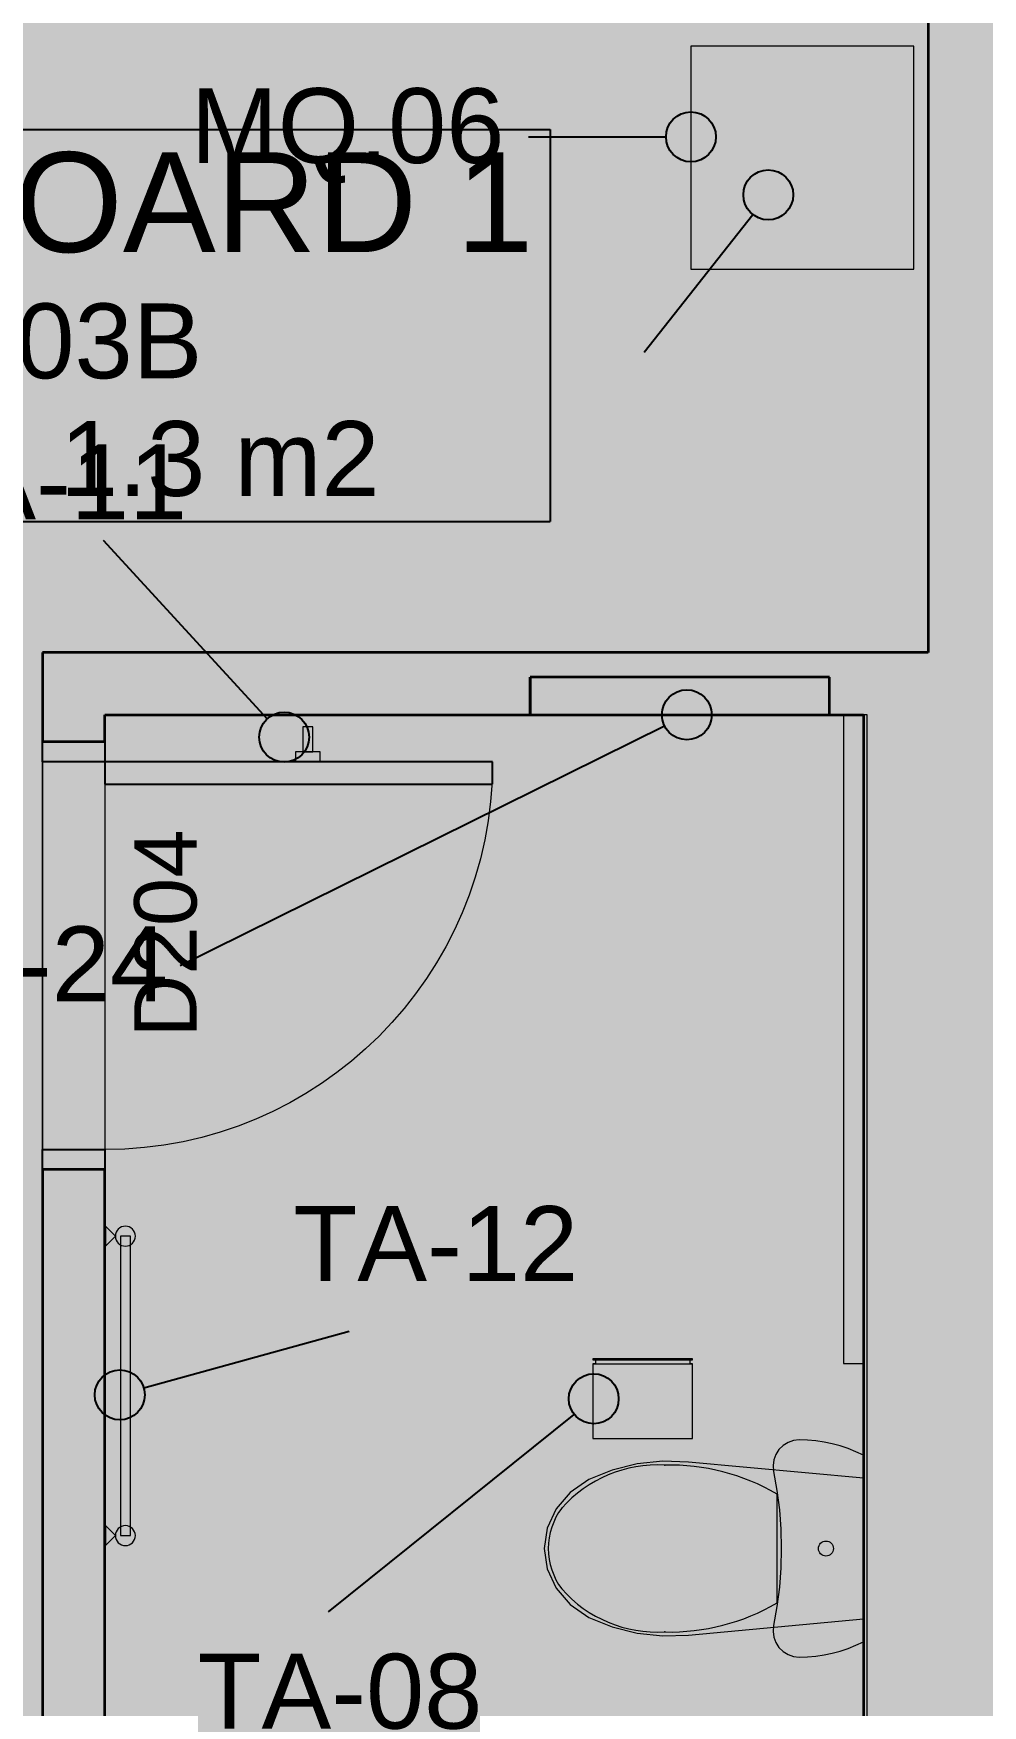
# Model space of a CAD drawing. Header units: millimetres. Extents: x -14278 to 101222, y -22378 to 34603.
# Drawn here: x 65825 to 67727, y 7339 to 10689 of the extents above; entities that cross this region are included whole.
import ezdxf
from ezdxf.enums import TextEntityAlignment as Align

# ---------------------------------------------------------------- set-up
doc = ezdxf.new("R2010")
doc.units = ezdxf.units.MM
doc.header["$MEASUREMENT"] = 0
for name, color, linetype in [('A-Zz_20_10_90-T_TextFFEInternal', 7, 'Continuous'), ('NewA-Ee_25_10-M_WallsInternal', 7, 'Continuous'), ('NewA-Ee_30_40-M_Floors', 7, 'Continuous'), ('NewA-Ee_40_20-M_GeneralFFAndEInternalEquipment', 7, 'Continuous'), ('NewA-Ee_40_20-M_GeneralFFAndEInternalMovable', 7, 'Continuous'), ('NewA-Ee_40_20-M_GeneralFFAndEInternalSanitary', 7, 'Continuous'), ('NewA-SL-M_SpacesInternal', 7, 'Continuous'), ('NewA-Ss_30_25-M_CeilingAndSoffitSystems', 7, 'Continuous'), ('NewA-Zz_20_10_90-T_TextFFEInternal', 7, 'Continuous'), ('NewA-Zz_50_90_00-M_GrossInternal', 7, 'Continuous')]:
    doc.layers.add(name, color=color, linetype=linetype)
doc.styles.add('GENERATED_STYLE_1', font='')
doc.styles.get('GENERATED_STYLE_1').set_extended_font_data('Arial')

# ---------------------------------------------------------------- blocks, each defined once
blk = doc.blocks.new('Slab_29_2', base_point=(91916.9, 4903.2))
at = {"layer": 'NewA-Ee_30_40-M_Floors', "linetype": 'Continuous', "lineweight": 13}
blk.add_hatch(color=254, dxfattribs=at).paths.add_polyline_path([(91916.9, 4903.2), (91916.9, 11200.4), (94366.6, 11200.4), (94366.6, 13452.5), (59817.2, 13452.5), (59817.2, 4903.2)])
blk = doc.blocks.new('BEDROOM_203_40_2', base_point=(66102.2, 12917.8))
at = {"layer": 'NewA-SL-M_SpacesInternal', "color": 253, "linetype": 'Continuous', "lineweight": 13}
for p, q in [((67618.4, 9449.1), (67618.4, 13452.5)), ((65843.4, 6498.1), (65843.4, 9449.1)), ((65843.4, 9449.1), (67618.4, 9449.1))]:
    blk.add_line(p, q, dxfattribs=at)
at = {"layer": 'NewA-SL-M_SpacesInternal', "color": 5, "lineweight": 70, "style": 'GENERATED_STYLE_1'}
for tag, height, p in [('ROOM_NAME', 200, (66102.2, 13225.6)), ('ROOM_NUMBER', 150, (66102.2, 12922.8)), ('adj_text', 150, (66102.2, 12687.1))]:
    blk.add_attdef(tag, text='', height=height, dxfattribs=at).set_placement(p, align=Align.TOP_CENTER)
blk = doc.blocks.new('BATH_204_41_2', base_point=(67005.8, 5734.3))
at = {"layer": 'NewA-SL-M_SpacesInternal', "color": 253, "linetype": 'Continuous', "lineweight": 13}
for p, q in [((67420.9, 9399.1), (66820.9, 9399.1)), ((66820.9, 9399.1), (66820.9, 9324.1)), ((67420.9, 9324.1), (67420.9, 9399.1)), ((65968.4, 9324.1), (65968.4, 6792)), ((66820.9, 9324.1), (65968.4, 9324.1)), ((67488.5, 9324.1), (67420.9, 9324.1)), ((67488.5, 6498.1), (67488.5, 9324.1))]:
    blk.add_line(p, q, dxfattribs=at)
at = {"layer": 'NewA-SL-M_SpacesInternal', "color": 5, "lineweight": 70, "style": 'GENERATED_STYLE_1'}
for tag, height, p in [('ROOM_NAME', 200, (67005.8, 6042.1)), ('ROOM_NUMBER', 150, (67005.8, 5739.3)), ('adj_text', 150, (67005.8, 5503.6))]:
    blk.add_attdef(tag, text='', height=height, dxfattribs=at).set_placement(p, align=Align.TOP_CENTER)
blk = doc.blocks.new('CUPBOARD 1_203B_49_2', base_point=(65919.1, 10143.2))
at = {"layer": 'NewA-SL-M_SpacesInternal', "linetype": 'Continuous'}
for p, q in [((64977.5, 10496.8), (64977.5, 10182.5)), ((64977.5, 10496.8), (66860.8, 10496.8)), ((66860.8, 10496.8), (66860.8, 10182.5)), ((64977.5, 10182.5), (64977.5, 9946.8)), ((66860.8, 10182.5), (66860.8, 9946.8)), ((64977.5, 9946.8), (64977.5, 9711.1)), ((66860.8, 9946.8), (66860.8, 9711.1)), ((64977.5, 9711.1), (66860.8, 9711.1))]:
    blk.add_line(p, q, dxfattribs=at)
at = {"layer": 'NewA-SL-M_SpacesInternal', "color": 253, "linetype": 'Continuous', "lineweight": 13}
for p, q in [((63790.5, 9324.1), (63790.5, 7433.7)), ((64489.9, 9324.1), (63790.5, 9324.1)), ((64489.9, 7433.7), (64489.9, 9324.1)), ((63790.5, 7433.7), (64489.9, 7433.7))]:
    blk.add_line(p, q, dxfattribs=at)
at = {"layer": 'NewA-SL-M_SpacesInternal', "color": 5, "lineweight": 70, "style": 'GENERATED_STYLE_1'}
for tag, height, p in [('ROOM_NAME', 200, (65919.1, 10451.1)), ('ROOM_NUMBER', 150, (65919.1, 10148.2)), ('adj_text', 150, (65919.1, 9912.5))]:
    blk.add_attdef(tag, text='', height=height, dxfattribs=at).set_placement(p, align=Align.TOP_CENTER)
blk = doc.blocks.new('Slab_36_2', base_point=(65968.4, 6498.1))
at = {"layer": 'NewA-Ss_30_25-M_CeilingAndSoffitSystems', "linetype": 'Continuous', "lineweight": 0}
blk.add_hatch(color=255, dxfattribs=at).paths.add_polyline_path([(65968.4, 6498.1), (67495.9, 6498.1), (67495.9, 9324.1), (65968.4, 9324.1)])
at = {"layer": 'NewA-Ss_30_25-M_CeilingAndSoffitSystems', "color": 6, "linetype": 'Continuous', "lineweight": 13, "flags": 128}
blk.add_lwpolyline([(65968.4, 6498.1), (67495.9, 6498.1), (67495.9, 9324.1), (65968.4, 9324.1)], close=True, dxfattribs=at)
blk = doc.blocks.new('Slab_39_2', base_point=(63790.5, 13452.5))
at = {"layer": 'NewA-Ss_30_25-M_CeilingAndSoffitSystems', "linetype": 'Continuous', "lineweight": 0}
blk.add_hatch(color=255, dxfattribs=at).paths.add_polyline_path([(63790.5, 13452.5), (63790.5, 9449.1), (64614.9, 9449.1), (64614.9, 6498.1), (65843.4, 6498.1), (65843.4, 9449.1), (67618.4, 9449.1), (67618.4, 13452.5)])
at = {"layer": 'NewA-Ss_30_25-M_CeilingAndSoffitSystems', "color": 6, "linetype": 'Continuous', "lineweight": 13, "flags": 128}
blk.add_lwpolyline([(63790.5, 13452.5), (67618.4, 13452.5), (67618.4, 9449.1), (65843.4, 9449.1), (65843.4, 6498.1), (64614.9, 6498.1), (64614.9, 9449.1), (63790.5, 9449.1)], close=True, dxfattribs=at)
blk = doc.blocks.new('Wall_83_2', base_point=(67618.4, 13452.5))
at = {"layer": 'NewA-Ee_25_10-M_WallsInternal', "color": 92, "linetype": 'Continuous', "lineweight": 35, "flags": 128}
blk.add_lwpolyline([(67618.4, 13452.5), (67618.4, 9449.1)], dxfattribs=at)
blk = doc.blocks.new('Wall Niche Rectangular 19_2')
at = {"layer": 'NewA-Ee_25_10-M_WallsInternal', "color": 92, "linetype": 'Continuous', "lineweight": 35}
for p, q in [((-300, 0), (-300, -75)), ((300, 0), (-300, 0)), ((300, -75), (300, 0)), ((-300, -75), (300, -75))]:
    blk.add_line(p, q, dxfattribs=at)
at = {"layer": 'NewA-Ee_25_10-M_WallsInternal', "linetype": 'Continuous'}
blk.add_line((-300, 0), (300, 0), dxfattribs=at)
blk = doc.blocks.new('Wall_93_2', base_point=(67895.9, 9449.1))
at = {"layer": 'NewA-Ee_25_10-M_WallsInternal', "color": 92, "linetype": 'Continuous', "lineweight": 35}
for p, q in [((67420.9, 9399.1), (66820.9, 9399.1)), ((66820.9, 9324.1), (66820.9, 9399.1)), ((67420.9, 9324.1), (67420.9, 9399.1))]:
    blk.add_line(p, q, dxfattribs=at)
at = {"layer": 'NewA-Ee_25_10-M_WallsInternal', "color": 92, "linetype": 'Continuous', "lineweight": 35, "flags": 128}
for points in [[(67618.4, 9449.1), (65843.4, 9449.1)], [(67895.9, 9449.1), (67768.4, 9449.1)], [(65968.4, 9324.1), (66820.9, 9324.1)], [(67420.9, 9324.1), (67488.5, 9324.1)], [(67888.5, 9324.1), (67895.9, 9324.1)]]:
    blk.add_lwpolyline(points, dxfattribs=at)
at = {"layer": 'NewA-Ee_25_10-M_WallsInternal', "linetype": 'Continuous', "zscale": 1000, "rotation": 180}
blk.add_blockref('Wall Niche Rectangular 19_2', (67120.9, 9324.1), dxfattribs=at)
blk = doc.blocks.new('Wall Niche Rectangular 19_3')
at = {"layer": 'NewA-Ee_25_10-M_WallsInternal', "color": 92, "linetype": 'Continuous', "lineweight": 35}
for p, q in [((-100, 0), (-100, -75)), ((100, 0), (-100, 0)), ((100, -75), (100, 0)), ((-100, -75), (100, -75))]:
    blk.add_line(p, q, dxfattribs=at)
at = {"layer": 'NewA-Ee_25_10-M_WallsInternal', "linetype": 'Continuous'}
blk.add_line((-100, 0), (100, 0), dxfattribs=at)
blk = doc.blocks.new('Door 19_3')
at = {"layer": 'NewA-Ee_25_10-M_WallsInternal', "linetype": 'Continuous'}
for p, q in [((343.5, 0), (343.5, 777)), ((343.5, 777), (388.5, 777)), ((388.5, 777), (388.5, 0)), ((-388.5, 0), (-428.5, 0)), ((-428.5, 0), (-428.5, -125)), ((-388.5, -125), (-388.5, 0)), ((388.5, 0), (343.5, 0)), ((428.5, 0), (388.5, 0)), ((388.5, 0), (388.5, -125)), ((428.5, -125), (428.5, 0)), ((-428.5, -125), (-388.5, -125)), ((388.5, -125), (428.5, -125))]:
    blk.add_line(p, q, dxfattribs=at)
at = {"layer": 'NewA-Ee_25_10-M_WallsInternal', "color": 92, "linetype": 'Continuous', "lineweight": 35}
for p, q in [((-428.5, 0), (-428.5, -125)), ((428.5, 0), (428.5, -125))]:
    blk.add_line(p, q, dxfattribs=at)
at = {"layer": 'NewA-Ee_25_10-M_WallsInternal', "color": 6, "linetype": 'Continuous', "lineweight": 13}
blk.add_arc((388.5, 0), 777, 90, 180, dxfattribs=at)
blk = doc.blocks.new('D Marker 19')
at = {"layer": 'NewA-Ee_25_10-M_WallsInternal', "style": 'GENERATED_STYLE_1'}
blk.add_attdef('AC_WIDO_ID', text='', height=125, dxfattribs=at).set_placement((-262.1, 94.8), align=Align.BOTTOM_LEFT)
blk = doc.blocks.new('Wall_98_2', base_point=(65843.4, 9449.1))
at = {"layer": 'NewA-Ee_25_10-M_WallsInternal', "color": 92, "linetype": 'Continuous', "lineweight": 35}
for p, q in [((65968.4, 9269.8), (65843.4, 9269.8)), ((65968.4, 8412.8), (65843.4, 8412.8)), ((65893.4, 6792), (65893.4, 6592)), ((65968.4, 6792), (65893.4, 6792)), ((65968.4, 6592), (65893.4, 6592))]:
    blk.add_line(p, q, dxfattribs=at)
at = {"layer": 'NewA-Ee_25_10-M_WallsInternal', "color": 92, "linetype": 'Continuous', "lineweight": 35, "flags": 128}
for points in [[(65843.4, 9449.1), (65843.4, 9269.8)], [(65968.4, 9269.8), (65968.4, 9324.1)], [(65843.4, 8412.8), (65843.4, 6498.1)], [(65968.4, 6792), (65968.4, 8412.8)], [(65968.4, 6498.1), (65968.4, 6592)]]:
    blk.add_lwpolyline(points, dxfattribs=at)
at = {"layer": 'NewA-Ee_25_10-M_WallsInternal', "linetype": 'Continuous', "xscale": -1, "zscale": 1000, "rotation": 270}
blk.add_blockref('Door 19_3', (65968.4, 8841.3), dxfattribs=at)
at = {"layer": 'NewA-Ee_25_10-M_WallsInternal'}
ref = blk.add_blockref('D Marker 19', (65968.4, 8841.3), dxfattribs=dict(at, rotation=270))
ref.add_attrib('AC_WIDO_ID', 'D204', dxfattribs={"color": 7, "height": 125, "rotation": 90, "style": 'GENERATED_STYLE_1'}).set_placement((66189.6, 8677.2), align=Align.BOTTOM_LEFT)
at = {"layer": 'NewA-Ee_25_10-M_WallsInternal', "linetype": 'Continuous', "zscale": 1000, "rotation": 270}
blk.add_blockref('Wall Niche Rectangular 19_3', (65968.4, 6692), dxfattribs=at)
blk = doc.blocks.new('Wall_121_2', base_point=(67888.5, 9449.1))
at = {"layer": 'NewA-Ee_25_10-M_WallsInternal', "color": 92, "linetype": 'Continuous', "lineweight": 35, "flags": 128}
for points in [[(67488.5, 9324.1), (67488.5, 6498.1)], [(67888.5, 6498.1), (67888.5, 9324.1)]]:
    blk.add_lwpolyline(points, dxfattribs=at)
blk = doc.blocks.new('Rectangular Table 01 19_3')
at = {"layer": 'NewA-Ee_40_20-M_GeneralFFAndEInternalMovable', "color": 1, "linetype": 'Continuous', "lineweight": 18}
for p, q in [((446.6, 446.6), (0, 446.6)), ((0, 446.6), (0, 0)), ((446.6, 0), (446.6, 446.6)), ((0, 0), (446.6, 0))]:
    blk.add_line(p, q, dxfattribs=at)
blk = doc.blocks.new('Wall Hanging Rack 19')
at = {"layer": 'NewA-Ee_40_20-M_GeneralFFAndEInternalEquipment', "color": 1, "linetype": 'Continuous', "lineweight": 18}
for p, q in [((25, 0), (-25, 0)), ((-25, 0), (-25, -20)), ((25, -20), (25, 0)), ((-25, -20), (25, -20)), ((10, -20), (-10, -20)), ((-10, -20), (-10, -70)), ((10, -70), (10, -20)), ((-10, -70), (10, -70))]:
    blk.add_line(p, q, dxfattribs=at)
blk = doc.blocks.new('Towel Rack 19')
at = {"layer": 'NewA-Ee_40_20-M_GeneralFFAndEInternalEquipment', "color": 1, "linetype": 'Continuous', "lineweight": 18}
for p, q in [((-280, 0), (-320, 0)), ((-320, 0), (-300, -20)), ((-300, -20), (-280, 0)), ((320, 0), (280, 0)), ((280, 0), (300, -20)), ((300, -20), (320, 0)), ((300, -30), (-300, -30)), ((-300, -30), (-300, -50)), ((300, -50), (300, -30)), ((-300, -50), (300, -50))]:
    blk.add_line(p, q, dxfattribs=at)
for centre, start, end in [((-300, -40), 0, 180), ((300, -40), 0, 180), ((-300, -40), 180, 0), ((300, -40), 180, 0)]:
    blk.add_arc(centre, 20, start, end, dxfattribs=at)
blk = doc.blocks.new('Toilet Paper Dispenser 19')
at = {"layer": 'NewA-Ee_40_20-M_GeneralFFAndEInternalEquipment', "color": 1, "linetype": 'Continuous', "lineweight": 18}
for p, q in [((200, 0), (0, 0)), ((0, 0), (0, -2)), ((200, -2), (200, 0)), ((0, -2), (5, -2)), ((0, -2), (200, -2)), ((5, -10), (0, -10)), ((0, -10), (0, -160)), ((0, -10), (200, -10)), ((5, -2), (5, -10)), ((195, -10), (195, -2)), ((195, -2), (200, -2)), ((200, -10), (195, -10)), ((200, -160), (200, -10)), ((0, -160), (200, -160))]:
    blk.add_line(p, q, dxfattribs=at)
blk = doc.blocks.new('Cabinet Wall Single Door 19')
at = {"layer": 'NewA-Ee_40_20-M_GeneralFFAndEInternalEquipment', "color": 1, "linetype": 'Continuous', "lineweight": 18}
for p, q in [((600, 75), (0, 75)), ((0, 75), (0, 0)), ((600, 0), (600, 75)), ((0, 0), (600, 0))]:
    blk.add_line(p, q, dxfattribs=at)
blk = doc.blocks.new('WC 19')
at = {"layer": 'NewA-Ee_40_20-M_GeneralFFAndEInternalSanitary', "color": 1, "linetype": 'Continuous', "lineweight": 18}
for p, q in [((-186.8, -25), (-193.9, -40.1)), ((186.8, -25), (-186.8, -25)), ((-141, -25), (-173.3, -375.4)), ((141, -25), (-141, -25)), ((173.3, -375.4), (141, -25)), ((193.9, -40.1), (186.8, -25)), ((-200.1, -55.5), (-205.4, -71.3)), ((-193.9, -40.1), (-200.1, -55.5)), ((200.1, -55.5), (193.9, -40.1)), ((205.4, -71.3), (200.1, -55.5)), ((-209.7, -87.4), (-213.1, -103.7)), ((-205.4, -71.3), (-209.7, -87.4)), ((209.7, -87.4), (205.4, -71.3)), ((213.1, -103.7), (209.7, -87.4)), ((-215.5, -120.2), (-217, -136.8)), ((-213.1, -103.7), (-215.5, -120.2)), ((215.5, -120.2), (213.1, -103.7)), ((217, -136.8), (215.5, -120.2)), ((-217, -136.8), (-217.5, -153.5)), ((-217.5, -153.5), (-216.2, -165)), ((-216.2, -165), (-212.4, -176)), ((212.4, -176), (216.2, -165)), ((216.2, -165), (217.5, -153.5)), ((217.5, -153.5), (217, -136.8)), ((-212.4, -176), (-206.3, -185.9)), ((-206.3, -185.9), (-198.2, -194.1)), ((-198.2, -194.1), (-188.5, -200.5)), ((-188.5, -200.5), (-177.6, -204.5)), ((-154.5, -205), (-116.2, -198.2)), ((-116.2, -198.2), (-77.6, -193.3)), ((0, -198), (-108.9, -198)), ((-77.6, -193.3), (-38.9, -190.4)), ((-38.9, -190.4), (0, -189.4)), ((0, -189.4), (38.9, -190.4)), ((108.9, -198), (0, -198)), ((38.9, -190.4), (77.6, -193.3)), ((77.6, -193.3), (116.2, -198.2)), ((116.2, -198.2), (154.5, -205)), ((177.6, -204.5), (188.5, -200.5)), ((188.5, -200.5), (198.2, -194.1)), ((198.2, -194.1), (206.3, -185.9)), ((206.3, -185.9), (212.4, -176)), ((-177.6, -204.5), (-166.1, -206)), ((-166.1, -206), (-154.5, -205)), ((154.5, -205), (166.1, -206)), ((166.1, -206), (177.6, -204.5)), ((-173.3, -375.4), (-174.9, -427.1)), ((174.9, -427.1), (173.3, -375.4)), ((-174.9, -427.1), (-169.4, -478.4)), ((169.4, -478.4), (174.9, -427.1)), ((-169.4, -478.4), (-157, -528.2)), ((157, -528.2), (169.4, -478.4)), ((-157, -528.2), (-138, -575.1)), ((138, -575.1), (157, -528.2)), ((-138, -575.1), (-112.4, -612.3)), ((112.4, -612.3), (138, -575.1)), ((-112.4, -612.3), (-79.4, -640.8)), ((79.4, -640.8), (112.4, -612.3)), ((81.1, -629.6), (81.1, -629.6)), ((-79.4, -640.8), (-41, -658.8)), ((-41, -658.8), (0, -665)), ((0, -656.4), (0, -656.4)), ((0, -665), (41, -658.8)), ((41, -658.8), (79.4, -640.8))]:
    blk.add_line(p, q, dxfattribs=at)
blk.add_circle((0, -100), 15, dxfattribs=at)
for centre, radius, start, end in [((258.1, -412.9), 425.4, 149.6518, 181.3539), ((-258.1, -412.9), 425.4, 358.6461, 30.3482), ((89.5, -437.3), 257, 176.8048, 228.4245), ((-89.5, -437.3), 257, 311.5755, 3.1952), ((0.8, -517.8), 138.6, 233.7772, 269.6644), ((-0.8, -517.8), 138.6, 270.3356, 306.2228)]:
    blk.add_arc(centre, radius, start, end, dxfattribs=at)
for p in [(108.9, -198), (-167, -423), (167, -423), (-81.1, -629.6)]:
    blk.add_point(p, dxfattribs=at)
blk = doc.blocks.new('Mirror 19_5')
at = {"layer": 'NewA-Ee_40_20-M_GeneralFFAndEInternalEquipment', "color": 1, "linetype": 'Continuous', "lineweight": 18}
for p, q in [((1300, 40), (0, 40)), ((0, 40), (0, 0)), ((1300, 40), (0, 40)), ((0, 40), (0, 0)), ((1300, 0), (1300, 40)), ((1300, 0), (1300, 40)), ((0, 0), (1300, 0)), ((0, 0), (1300, 0))]:
    blk.add_line(p, q, dxfattribs=at)
blk = doc.blocks.new('Line_75_2', base_point=(66817.2, 10481.8))
at = {"layer": 'NewA-Zz_20_10_90-T_TextFFEInternal', "linetype": 'Continuous'}
blk.add_hatch(color=256, dxfattribs=at).paths.add_polyline_path([(67193, 10481.8), (67189.2, 10500.9), (67178.3, 10517.1), (67162.1, 10528), (67143, 10531.8), (67123.8, 10528), (67107.6, 10517.1), (67096.8, 10500.9), (67093, 10481.8), (67096.8, 10462.6), (67107.6, 10446.4), (67123.8, 10435.6), (67143, 10431.8), (67162.1, 10435.6), (67178.3, 10446.4), (67189.2, 10462.6)])
blk.add_line((66817.2, 10481.8), (67093, 10481.8), dxfattribs=at)
blk.add_circle((67143, 10481.8), 50, dxfattribs=at)
blk = doc.blocks.new('Line_76_2', base_point=(67049.3, 10050.7))
at = {"layer": 'NewA-Zz_20_10_90-T_TextFFEInternal', "linetype": 'Continuous'}
blk.add_hatch(color=256, dxfattribs=at).paths.add_polyline_path([(67348, 10365.7), (67344.2, 10384.9), (67333.3, 10401.1), (67317.1, 10411.9), (67298, 10415.7), (67278.9, 10411.9), (67262.6, 10401.1), (67251.8, 10384.9), (67248, 10365.7), (67251.8, 10346.6), (67262.6, 10330.4), (67278.9, 10319.5), (67298, 10315.7), (67317.1, 10319.5), (67333.3, 10330.4), (67344.2, 10346.6)])
blk.add_line((67049.3, 10050.7), (67267, 10326.5), dxfattribs=at)
blk.add_circle((67298, 10365.7), 50, dxfattribs=at)
blk = doc.blocks.new('Line_147_2', base_point=(66416.4, 7527))
at = {"layer": 'NewA-Zz_20_10_90-T_TextFFEInternal', "linetype": 'Continuous'}
blk.add_hatch(color=256, dxfattribs=at).paths.add_polyline_path([(66998.1, 7953.7), (66994.3, 7972.8), (66983.5, 7989), (66967.2, 7999.9), (66948.1, 8003.7), (66929, 7999.9), (66912.8, 7989), (66901.9, 7972.8), (66898.1, 7953.7), (66901.9, 7934.6), (66912.8, 7918.3), (66929, 7907.5), (66948.1, 7903.7), (66967.2, 7907.5), (66983.5, 7918.3), (66994.3, 7934.6)])
blk.add_line((66416.4, 7527), (66909.1, 7922.4), dxfattribs=at)
blk.add_circle((66948.1, 7953.7), 50, dxfattribs=at)
blk = doc.blocks.new('Line_148_2', base_point=(65964.7, 9673.9))
at = {"layer": 'NewA-Zz_20_10_90-T_TextFFEInternal', "linetype": 'Continuous'}
blk.add_hatch(color=256, dxfattribs=at).paths.add_polyline_path([(66377.6, 9279.4), (66373.8, 9298.6), (66363, 9314.8), (66346.8, 9325.6), (66327.6, 9329.4), (66308.5, 9325.6), (66292.3, 9314.8), (66281.4, 9298.6), (66277.6, 9279.4), (66281.4, 9260.3), (66292.3, 9244.1), (66308.5, 9233.2), (66327.6, 9229.4), (66346.8, 9233.2), (66363, 9244.1), (66373.8, 9260.3)])
blk.add_line((65964.7, 9673.9), (66293.8, 9316.2), dxfattribs=at)
blk.add_circle((66327.6, 9279.4), 50, dxfattribs=at)
blk = doc.blocks.new('Line_152_2', base_point=(66119, 8821.4))
at = {"layer": 'NewA-Zz_20_10_90-T_TextFFEInternal', "linetype": 'Continuous'}
blk.add_hatch(color=256, dxfattribs=at).paths.add_polyline_path([(67184.7, 9324.1), (67180.9, 9343.3), (67170, 9359.5), (67153.8, 9370.3), (67134.7, 9374.1), (67115.5, 9370.3), (67099.3, 9359.5), (67088.5, 9343.3), (67084.7, 9324.1), (67088.5, 9305), (67099.3, 9288.8), (67115.5, 9278), (67134.7, 9274.1), (67153.8, 9278), (67170, 9288.8), (67180.9, 9305)])
blk.add_line((66119, 8821.4), (67089.9, 9302), dxfattribs=at)
blk.add_circle((67134.7, 9324.1), 50, dxfattribs=at)
blk = doc.blocks.new('Line_166_2', base_point=(66458.2, 8088.2))
at = {"layer": 'NewA-Zz_20_10_90-T_TextFFEInternal', "linetype": 'Continuous'}
blk.add_hatch(color=256, dxfattribs=at).paths.add_polyline_path([(66048.1, 7961.4), (66044.3, 7980.6), (66033.4, 7996.8), (66017.2, 8007.6), (65998.1, 8011.4), (65978.9, 8007.6), (65962.7, 7996.8), (65951.9, 7980.6), (65948.1, 7961.4), (65951.9, 7942.3), (65962.7, 7926.1), (65978.9, 7915.3), (65998.1, 7911.4), (66017.2, 7915.3), (66033.4, 7926.1), (66044.3, 7942.3)])
blk.add_line((66458.2, 8088.2), (66046.3, 7974.7), dxfattribs=at)
blk.add_circle((65998.1, 7961.4), 50, dxfattribs=at)
blk = doc.blocks.new('Label_168_2', base_point=(66029.7, 10663.8))
at = {"layer": 'A-Zz_20_10_90-T_TextFFEInternal', "insert": (66454.7, 10579.5), "char_height": 150, "attachment_point": 2, "style": 'GENERATED_STYLE_1'}
blk.add_mtext('\\fArial|b0|i0|c0|p34;MQ.06\\fArial|b0|i0|c0|p34;\\fArial|b0|i0|c0|p34;\\fArial|b0|i0|c0|p34;\\fArial|b0|i0|c0|p34;\\fArial|b0|i0|c0|p34;\\fArial|b0|i0|c0|p34;\\fArial|b0|i0|c0|p34;\\fArial|b0|i0|c0|p34;\\fArial|b0|i0|c0|p34;\\fArial|b0|i0|c0|p34;\\fArial|b0|i0|c0|p34;\\fArial|b0|i0|c0|p34;\\fArial|b0|i0|c0|p34;\\fArial|b0|i0|c0|p34;\\fArial|b0|i0|c0|p34;\\fArial|b0|i0|c0|p34;\\fArial|b0|i0|c0|p34;\\fArial|b0|i0|c0|p34;\\fArial|b0|i0|c0|p34;\\fArial|b0|i0|c0|p34;\\fArial|b0|i0|c0|p34;\\fArial|b0|i0|c0|p34;\\fArial|b0|i0|c0|p34;\\fArial|b0|i0|c0|p34;\\fArial|b0|i0|c0|p34;\\fArial|b0|i0|c0|p34;\\fArial|b0|i0|c0|p34;\\fArial|b0|i0|c0|p34;\\fArial|b0|i0|c0|p34;}', dxfattribs=at)
blk = doc.blocks.new('Label_211_2', base_point=(66206.6, 8423.9))
at = {"layer": 'A-Zz_20_10_90-T_TextFFEInternal', "insert": (66631.6, 8339.6), "char_height": 150, "attachment_point": 2, "style": 'GENERATED_STYLE_1'}
blk.add_mtext('\\fArial|b0|i0|c0|p34;TA-12\\fArial|b0|i0|c0|p34;\\fArial|b0|i0|c0|p34;\\fArial|b0|i0|c0|p34;\\fArial|b0|i0|c0|p34;\\fArial|b0|i0|c0|p34;\\fArial|b0|i0|c0|p34;\\fArial|b0|i0|c0|p34;\\fArial|b0|i0|c0|p34;\\fArial|b0|i0|c0|p34;\\fArial|b0|i0|c0|p34;\\fArial|b0|i0|c0|p34;\\fArial|b0|i0|c0|p34;\\fArial|b0|i0|c0|p34;\\fArial|b0|i0|c0|p34;\\fArial|b0|i0|c0|p34;\\fArial|b0|i0|c0|p34;\\fArial|b0|i0|c0|p34;\\fArial|b0|i0|c0|p34;\\fArial|b0|i0|c0|p34;\\fArial|b0|i0|c0|p34;\\fArial|b0|i0|c0|p34;\\fArial|b0|i0|c0|p34;\\fArial|b0|i0|c0|p34;\\fArial|b0|i0|c0|p34;\\fArial|b0|i0|c0|p34;\\fArial|b0|i0|c0|p34;\\fArial|b0|i0|c0|p34;\\fArial|b0|i0|c0|p34;\\fArial|b0|i0|c0|p34;}', dxfattribs=at)
blk = doc.blocks.new('Label_212_2', base_point=(65422.9, 9950))
at = {"layer": 'A-Zz_20_10_90-T_TextFFEInternal', "insert": (65847.9, 9865.7), "char_height": 150, "attachment_point": 2, "style": 'GENERATED_STYLE_1'}
blk.add_mtext('\\fArial|b0|i0|c0|p34;TA-11\\fArial|b0|i0|c0|p34;\\fArial|b0|i0|c0|p34;\\fArial|b0|i0|c0|p34;\\fArial|b0|i0|c0|p34;\\fArial|b0|i0|c0|p34;\\fArial|b0|i0|c0|p34;\\fArial|b0|i0|c0|p34;\\fArial|b0|i0|c0|p34;\\fArial|b0|i0|c0|p34;\\fArial|b0|i0|c0|p34;\\fArial|b0|i0|c0|p34;\\fArial|b0|i0|c0|p34;\\fArial|b0|i0|c0|p34;\\fArial|b0|i0|c0|p34;\\fArial|b0|i0|c0|p34;\\fArial|b0|i0|c0|p34;\\fArial|b0|i0|c0|p34;\\fArial|b0|i0|c0|p34;\\fArial|b0|i0|c0|p34;\\fArial|b0|i0|c0|p34;\\fArial|b0|i0|c0|p34;\\fArial|b0|i0|c0|p34;\\fArial|b0|i0|c0|p34;\\fArial|b0|i0|c0|p34;\\fArial|b0|i0|c0|p34;\\fArial|b0|i0|c0|p34;\\fArial|b0|i0|c0|p34;\\fArial|b0|i0|c0|p34;\\fArial|b0|i0|c0|p34;}', dxfattribs=at)
blk = doc.blocks.new('Label_213_2', base_point=(66014.6, 7527))
at = {"layer": 'A-Zz_20_10_90-T_TextFFEInternal', "insert": (66439.6, 7442.7), "char_height": 150, "attachment_point": 2, "style": 'GENERATED_STYLE_1'}
blk.add_mtext('\\fArial|b0|i0|c0|p34;TA-08\\fArial|b0|i0|c0|p34;\\fArial|b0|i0|c0|p34;\\fArial|b0|i0|c0|p34;\\fArial|b0|i0|c0|p34;\\fArial|b0|i0|c0|p34;\\fArial|b0|i0|c0|p34;\\fArial|b0|i0|c0|p34;\\fArial|b0|i0|c0|p34;\\fArial|b0|i0|c0|p34;\\fArial|b0|i0|c0|p34;\\fArial|b0|i0|c0|p34;\\fArial|b0|i0|c0|p34;\\fArial|b0|i0|c0|p34;\\fArial|b0|i0|c0|p34;\\fArial|b0|i0|c0|p34;\\fArial|b0|i0|c0|p34;\\fArial|b0|i0|c0|p34;\\fArial|b0|i0|c0|p34;\\fArial|b0|i0|c0|p34;\\fArial|b0|i0|c0|p34;\\fArial|b0|i0|c0|p34;\\fArial|b0|i0|c0|p34;\\fArial|b0|i0|c0|p34;\\fArial|b0|i0|c0|p34;\\fArial|b0|i0|c0|p34;\\fArial|b0|i0|c0|p34;\\fArial|b0|i0|c0|p34;\\fArial|b0|i0|c0|p34;\\fArial|b0|i0|c0|p34;}', dxfattribs=at)
blk = doc.blocks.new('Label_251_2', base_point=(65384.7, 8984.4))
at = {"layer": 'A-Zz_20_10_90-T_TextFFEInternal', "insert": (65809.7, 8900.1), "char_height": 150, "attachment_point": 2, "style": 'GENERATED_STYLE_1'}
blk.add_mtext('\\fArial|b0|i0|c0|p34;TA-24\\fArial|b0|i0|c0|p34;\\fArial|b0|i0|c0|p34;\\fArial|b0|i0|c0|p34;\\fArial|b0|i0|c0|p34;\\fArial|b0|i0|c0|p34;\\fArial|b0|i0|c0|p34;\\fArial|b0|i0|c0|p34;\\fArial|b0|i0|c0|p34;\\fArial|b0|i0|c0|p34;\\fArial|b0|i0|c0|p34;\\fArial|b0|i0|c0|p34;\\fArial|b0|i0|c0|p34;\\fArial|b0|i0|c0|p34;\\fArial|b0|i0|c0|p34;\\fArial|b0|i0|c0|p34;\\fArial|b0|i0|c0|p34;\\fArial|b0|i0|c0|p34;\\fArial|b0|i0|c0|p34;\\fArial|b0|i0|c0|p34;\\fArial|b0|i0|c0|p34;\\fArial|b0|i0|c0|p34;\\fArial|b0|i0|c0|p34;\\fArial|b0|i0|c0|p34;\\fArial|b0|i0|c0|p34;\\fArial|b0|i0|c0|p34;\\fArial|b0|i0|c0|p34;\\fArial|b0|i0|c0|p34;\\fArial|b0|i0|c0|p34;\\fArial|b0|i0|c0|p34;}', dxfattribs=at)

msp = doc.modelspace()

# ---------------------------------------------------------------- hatches: boundary and pattern name
at = {"layer": 'NewA-Zz_50_90_00-M_GrossInternal', "linetype": 'Continuous', "lineweight": 140}
msp.add_hatch(color=1, dxfattribs=at).paths.add_polyline_path([(59817.2, 13452.5), (94366.6, 13452.5), (94366.6, 5053.1), (65166.6, 5053.1), (65166.6, 503.1), (61717.2, 503.1), (61717.2, 5053.1), (59817.2, 5053.1)])

# ---------------------------------------------------------------- block references
at = {"layer": 'A-Zz_20_10_90-T_TextFFEInternal', "color": 6, "linetype": 'Continuous', "lineweight": 13}
for name, p in [('Label_168_2', (66029.7, 10663.8)), ('Label_212_2', (65422.9, 9950)), ('Label_251_2', (65384.7, 8984.4)), ('Label_211_2', (66206.6, 8423.9)), ('Label_213_2', (66014.6, 7527))]:
    msp.add_blockref(name, p, dxfattribs=at)
at = {"layer": 'NewA-Ee_25_10-M_WallsInternal', "color": 92, "lineweight": 35}
for name, p in [('Wall_83_2', (67618.4, 13452.5)), ('Wall_93_2', (67895.9, 9449.1)), ('Wall_98_2', (65843.4, 9449.1)), ('Wall_121_2', (67888.5, 9449.1))]:
    msp.add_blockref(name, p, dxfattribs=at)
at = {"layer": 'NewA-Ee_30_40-M_Floors', "color": 6, "linetype": 'Continuous', "lineweight": 13}
msp.add_blockref('Slab_29_2', (91916.9, 4903.2), dxfattribs=at)
at = {"layer": 'NewA-Ee_40_20-M_GeneralFFAndEInternalEquipment', "color": 6, "linetype": 'Continuous', "lineweight": 13, "zscale": 1000}
for name, p in [('Cabinet Wall Single Door 19', (66820.9, 9324.1)), ('Toilet Paper Dispenser 19', (66946.4, 8033.8))]:
    msp.add_blockref(name, p, dxfattribs=at)
for name, p, rotation in [('Mirror 19_5', (67448.5, 9324.1), 269.9999999999999), ('Wall Hanging Rack 19', (66375.1, 9229.8), 180), ('Towel Rack 19', (65969.4, 7979.4), 90)]:
    msp.add_blockref(name, p, dxfattribs=dict(at, rotation=rotation))
at = {"layer": 'NewA-Ee_40_20-M_GeneralFFAndEInternalMovable', "color": 6, "linetype": 'Continuous', "lineweight": 13, "zscale": 1000}
msp.add_blockref('Rectangular Table 01 19_3', (67143, 10217.2), dxfattribs=at)
at = {"layer": 'NewA-Ee_40_20-M_GeneralFFAndEInternalSanitary', "color": 6, "linetype": 'Continuous', "lineweight": 13, "zscale": 1000, "rotation": 270}
msp.add_blockref('WC 19', (67513.5, 7653.6), dxfattribs=at)
at = {"layer": 'NewA-SL-M_SpacesInternal', "linetype": 'Continuous'}
for name, p in [('BEDROOM_203_40_2', (66102.2, 12917.8)), ('BATH_204_41_2', (67005.8, 5734.3))]:
    msp.add_blockref(name, p, dxfattribs=at)
msp.add_blockref('CUPBOARD 1_203B_49_2', (65919.1, 10143.2), dxfattribs=at).add_auto_attribs({'ROOM_NAME': 'CUPBOARD 1', 'ROOM_NUMBER': '203B', 'adj_text': 'Area: 1.3 m2'})
at = {"layer": 'NewA-Ss_30_25-M_CeilingAndSoffitSystems', "color": 6, "linetype": 'Continuous', "lineweight": 13}
for name, p in [('Slab_39_2', (63790.5, 13452.5)), ('Slab_36_2', (65968.4, 6498.1))]:
    msp.add_blockref(name, p, dxfattribs=at)
at = {"layer": 'NewA-Zz_20_10_90-T_TextFFEInternal', "linetype": 'Continuous'}
for name, p in [('Line_75_2', (66817.2, 10481.8)), ('Line_76_2', (67049.3, 10050.7)), ('Line_148_2', (65964.7, 9673.9)), ('Line_152_2', (66119, 8821.4)), ('Line_166_2', (66458.2, 8088.2)), ('Line_147_2', (66416.4, 7527))]:
    msp.add_blockref(name, p, dxfattribs=at)

doc.saveas('drawing.dxf')
